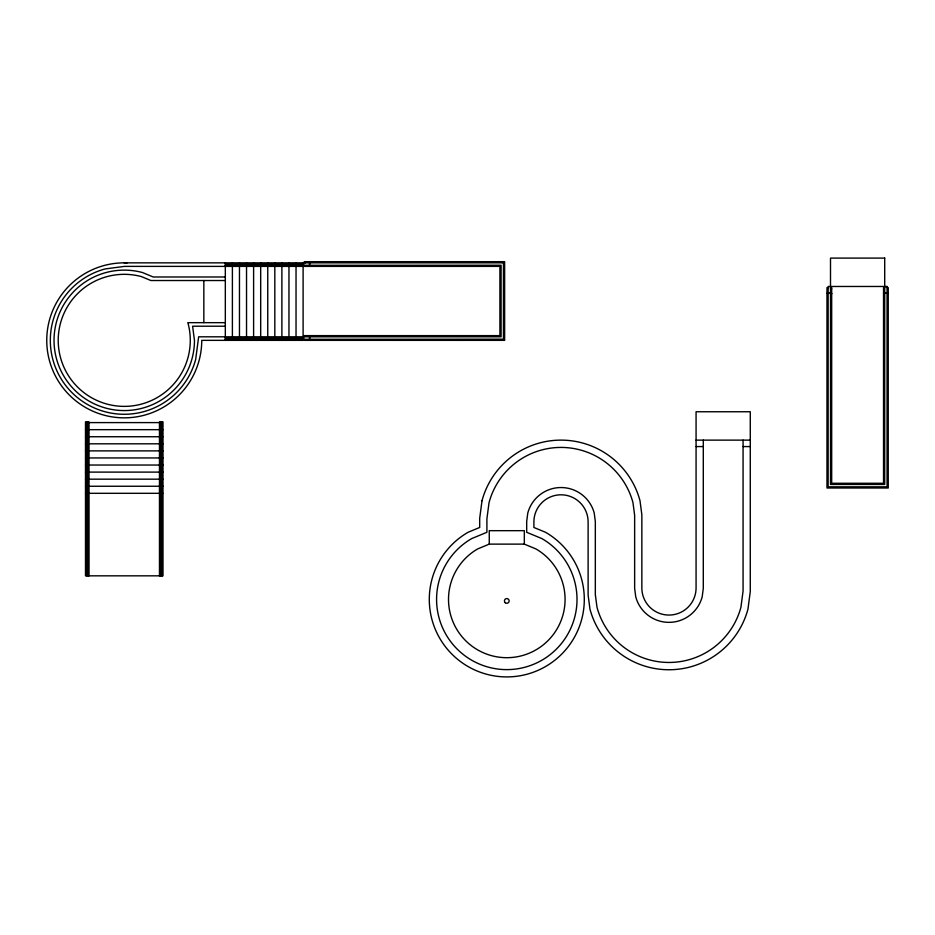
<?xml version="1.0" encoding="UTF-8"?>
<svg xmlns="http://www.w3.org/2000/svg" width="935" height="935" viewBox="0 0 935 935"><rect width="100%" height="100%" fill="white"/><g stroke="black" fill="none" stroke-linecap="round" stroke-linejoin="round"><path stroke-width="1.4" d="M489.262 544.123L477.645 548.938A58.286 58.286 0 0 0 462.147 636.875A58.286 58.286 0 0 0 551.44 636.875A58.286 58.286 0 0 0 535.942 548.938L524.325 544.123L489.262 544.123L489.262 530.671L524.325 530.671L524.325 544.123M225.323 265.447L303.104 265.447L230.98 265.447L230.98 263.799L303.104 263.799L301.689 263.915M124.25 262.852L503.451 262.852M303.104 263.799L225.323 263.799L226.737 263.915M230.98 263.915L232.394 263.915M279.179 263.915L279.881 263.915L279.881 265.33M226.025 264.032L302.391 264.032M225.323 265.33L501.09 265.213L501.09 336.81L198.652 336.81L195.66 359.484A73.935 73.935 0 0 1 71.972 392.63A73.935 73.935 0 0 1 105.117 268.941L124.484 266.381L303.104 266.381M225.323 276.994L153.223 276.994L142.424 272.517A70.23 70.23 0 0 0 55.095 328.15A70.23 70.23 0 0 0 118.126 410.301A70.23 70.23 0 0 0 194.468 340.352L192.61 326.21L225.323 326.21M225.323 280.523L150.886 280.523L141.337 276.573A66.023 66.023 0 0 0 58.473 334.59A66.023 66.023 0 0 0 130 406.129A66.023 66.023 0 0 0 188.028 323.265L187.783 322.668L225.323 322.668M828.141 287.641L826.972 287.641L826.972 488L888.25 488L888.25 287.641L887.07 287.641M830.502 287.641L831.683 287.641L831.683 483.278L883.54 483.278L883.54 287.641L884.709 287.641M830.502 288.822L831.683 288.822M828.141 292.9L830.502 292.9M884.709 292.9L887.07 292.9M826.972 293.391L828.141 293.391M830.502 293.391L831.683 293.391M883.54 293.391L884.709 293.391M887.07 293.391L888.25 293.391M830.502 293.882L831.683 293.882M225.323 337.757L303.104 337.757L230.98 337.757L230.98 339.405M225.323 337.874L303.104 337.874M226.025 339.171L302.391 339.171M225.323 339.288L226.737 339.288M232.394 339.288L230.98 339.288L303.104 339.405L225.323 339.405M279.179 339.288L279.881 339.288L279.881 337.874M301.689 339.288L503.451 339.171L503.451 261.671M87.271 422.597L87.855 422.597M89.035 422.597L159.464 422.597M161.825 422.597L160.645 422.597L160.645 575.13L161.825 575.13M161.942 423.31L160.528 423.31L160.528 421.895M85.494 429.668L162.994 429.668M85.494 436.738L162.994 436.738M696.072 440.128L750.279 440.128M85.494 443.809L162.994 443.809M161.942 445.82L160.528 445.82L160.528 446.521L161.942 446.521M696.072 446.568L703.295 446.568M743.068 446.568L750.279 446.568M85.494 450.88L162.994 450.88M85.494 457.951L162.994 457.951M85.494 465.034L162.994 465.034M86.558 469.393L87.972 469.393M161.942 469.393L160.528 469.393L160.528 470.095L161.942 470.095M85.494 472.105L162.994 472.105M85.494 479.176L162.994 479.176M85.494 486.247L162.994 486.247M86.441 492.605L88.089 492.605M160.411 492.605L162.059 492.605M85.494 493.318L162.994 493.318M86.441 494.019L88.089 494.019M160.411 494.019L162.059 494.019M161.942 520.234L160.528 520.234L160.528 520.935L161.942 520.935M161.942 547.501L160.528 547.501L160.528 548.202L161.942 548.202M161.942 574.417L160.528 574.417L160.528 575.831M87.271 575.13L87.855 575.13M743.068 440.128L743.068 591.037L740.929 607.247A74.508 74.508 0 0 1 596.997 607.247L595.326 594.567L595.326 521.438L594.216 513.011A34.385 34.385 0 0 0 527.796 513.011L526.685 521.438L526.685 532.295L541.903 538.595A70.218 70.218 0 0 1 560.579 644.542A70.218 70.218 0 0 1 453.007 644.542A70.218 70.218 0 0 1 471.684 538.595L486.901 532.295L486.901 518.832L489.04 502.633A74.508 74.508 0 0 1 632.972 502.633L634.643 515.314L634.643 588.431L635.753 596.857A34.385 34.385 0 0 0 702.185 596.857L703.295 588.431L703.295 440.128M310.514 261.671L310.514 262.852M310.023 261.671L310.023 262.852M310.023 265.213L310.023 266.381M310.023 335.63L310.023 336.81M310.023 339.171L310.023 340.352M309.532 262.852L309.532 265.213M309.532 336.81L309.532 339.171M305.453 261.671L305.453 262.852M304.284 262.852L304.284 261.671L504.631 261.671L504.631 340.352L304.284 340.352L304.284 339.171M304.284 265.213L304.284 266.381L499.909 266.381L499.909 335.63L304.284 335.63L304.284 336.81M303.104 262.852L303.104 340.352L201.75 340.352A77.5 77.5 0 0 1 123.291 417.84A77.5 77.5 0 0 1 46.773 338.435A77.5 77.5 0 0 1 127.125 262.899M296.033 262.852L296.033 340.352M288.962 262.852L288.962 340.352M281.891 262.852L281.891 340.352M274.82 262.852L274.82 340.352M267.749 262.852L267.749 340.352M260.678 262.852L260.678 340.352M256.319 265.33L256.319 263.915L255.606 263.915L255.606 265.33M256.319 337.874L256.319 339.288L255.606 339.288L255.606 337.874M253.607 262.852L253.607 340.352M246.536 262.852L246.536 340.352M239.465 262.852L239.465 340.352M232.394 262.852L232.394 340.352M225.323 262.852L225.323 340.352M203.842 280.523L203.842 322.668M162.059 421.895L162.059 575.831M161.942 421.895L161.942 575.831M161.229 422.597L161.229 575.13M160.528 492.605L160.528 494.019M160.411 421.895L160.411 575.831M159.464 575.831L159.464 421.895L162.994 421.895L162.994 575.831L85.494 575.831L85.494 421.895L89.035 421.895L89.035 575.831M88.089 421.895L88.089 575.831M87.972 421.895L87.972 575.831M86.441 421.895L86.441 575.831M482.004 500.739L479.69 518.364L479.69 527.469L468.049 532.295A77.5 77.5 0 0 0 447.421 649.229A77.5 77.5 0 0 0 566.166 649.229A77.5 77.5 0 0 0 545.549 532.295L533.897 527.469L533.897 521.917A27.103 27.103 0 0 1 561 494.802A27.103 27.103 0 0 1 588.115 521.917L588.115 595.034L589.962 609.129A81.789 81.789 0 0 0 747.965 609.129L750.279 591.516L750.279 411.751L696.072 411.751L696.072 587.963A27.103 27.103 0 0 1 668.969 615.066A27.103 27.103 0 0 1 641.854 587.963L641.854 514.834L640.008 500.739A81.789 81.789 0 0 0 482.004 500.739M884.709 258.095L830.502 258.095L830.502 484.459L884.709 484.459L884.709 258.095M887.07 286.472L828.141 286.472L828.141 486.819L887.07 486.819L887.07 286.472M505.309 602.748A2.361 2.361 0 0 0 509.119 601.275A2.361 2.361 0 0 0 505.952 598.716A2.361 2.361 0 0 0 505.309 602.748"/></g></svg>
